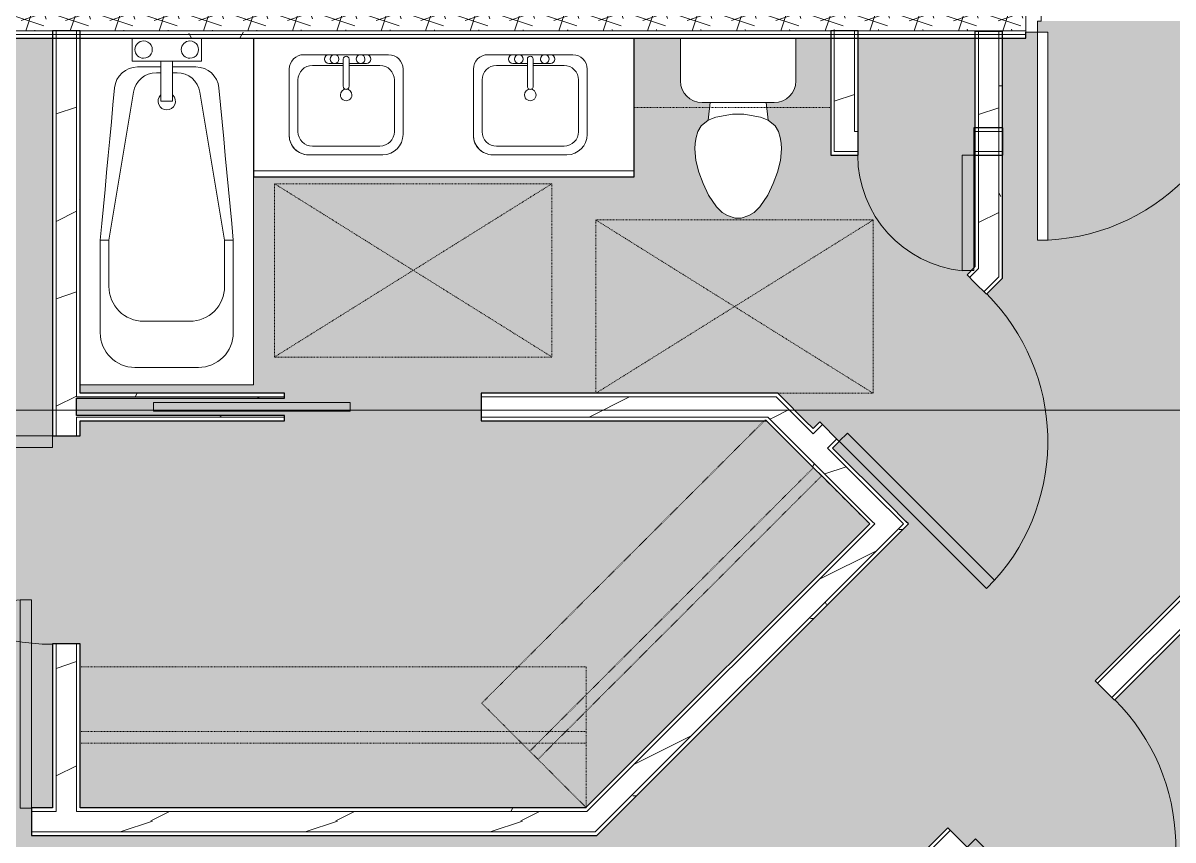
# Model space of a CAD drawing. Header units: inches. Extents: x -4830 to -242, y 9551 to 12925.
# Drawn here: x -3668.9 to -3470, y 10206.8 to 10348.2 of the extents above; entities that cross this region are included whole.
import ezdxf

# ---------------------------------------------------------------- set-up
doc = ezdxf.new("R2010")
doc.units = ezdxf.units.IN
doc.header["$MEASUREMENT"] = 0
doc.linetypes.add('Dash', pattern=[0.25, 0.125, -0.125])
for name, color, linetype, lineweight in [('0-1', 7, 'Continuous', 5), ('0-2', 7, 'Continuous', 9), ('A-AREA-PATT-1', 254, 'Continuous', 9), ('A-DOOR-1', 7, 'Continuous', 9), ('A-DOOR-2', 50, 'Continuous', 13), ('A-DOOR-FRAM-1', 50, 'Continuous', 13), ('A-GENM-HDLN-1', 7, 'Dash', 9), ('A-WALL-1', 250, 'Continuous', 25), ('A-WALL-2', 7, 'Continuous', 9), ('A-WALL-PATT-1', 7, 'Continuous', 9), ('A-WALL-PATT-2', 8, 'Continuous', 9), ('A-WALL-PATT-3', 253, 'Continuous', 9), ('G-ANNO-SYMB-2', 111, 'Continuous', 9), ('I-WALL-1', 250, 'Continuous', 25), ('P-SANR-FIXT-1', 7, 'Continuous', 9), ('Q-CASE-1', 250, 'Continuous', 25), ('Q-CASE-2', 7, 'Continuous', 9), ('Q-CASE-HDLN-1', 7, 'Dash', 9)]:
    doc.layers.add(name, color=color, linetype=linetype, lineweight=lineweight)
pattern_1 = [(0, (0, 0), (61.44, 15.36), [2.534, -43.546, 2.534, -43.546, -245.76]), (0, (0, 0), (61.44, 15.36), [-92.16, 2.534, -89.626, 2.534, -43.546, -107.52]), (0, (0, 0), (61.44, 15.36), [-230.4, 2.534, -28.186, 2.534, -74.266]), (120, (23.04, 7.68), (-44.02215, 45.5286), [2.534, -43.546, 2.534, -43.546, -245.76]), (120, (23.04, 7.68), (-44.02215, 45.5286), [-92.16, 2.534, -89.626, 2.534, -43.546, -107.52]), (120, (23.04, 7.68), (-44.02215, 45.5286), [-230.4, 2.534, -28.186, 2.534, -74.266]), (240, (30.72, 38.4), (-17.41785, -60.8886), [2.534, -43.546, 2.534, -43.546, -245.76]), (240, (30.72, 38.4), (-17.41785, -60.8886), [-92.16, 2.534, -89.626, 2.534, -43.546, -107.52]), (240, (30.72, 38.4), (-17.41785, -60.8886), [-230.4, 2.534, -28.186, 2.534, -74.266])]
pattern_2 = [(216.87, (12.795, 31.987), (95.9612857, 63.9749714), [15.994, -143.942]), (206.565, (31.987, 22.391), (-31.986981, -31.986924), [35.763, -35.763]), (198.435, (31.987, 6.397), (-63.974746, -31.987128), [20.231, -80.922])]

# ---------------------------------------------------------------- blocks, each defined once
blk = doc.blocks.new('Single-Flush - 36_ x 84_-1372839-FLOOR PLAN - 2ND FLOOR')
at = {"layer": 'A-DOOR-1'}
blk.add_arc((18, 2.37), 36.07, 93.1789, 180, dxfattribs=at)
at = {"layer": 'A-DOOR-2'}
for p, q in [((16, 2.37), (16, 38.39)), ((18, 38.39), (16, 38.39)), ((18, 2.37), (18, 38.39)), ((18, 2.37), (16, 2.37))]:
    blk.add_line(p, q, dxfattribs=at)
blk = doc.blocks.new('Bath Tub - Maestro - 60_x30_-1352617-FLOOR PLAN - 2ND FLOOR')
at = {"layer": 'P-SANR-FIXT-1'}
for p, q in [((60, 30), (24, 30)), ((60, 0), (60, 30)), ((35, 26.5), (51, 26.5)), ((35, 26.5), (35, 25)), ((35, 25), (9.35, 20.74)), ((43, 25), (35, 25)), ((4, 21), (0, 21)), ((4, 16), (4, 21)), ((5, 16), (5, 20.04)), ((57, 20.5), (57, 9.5)), ((49, 11), (49, 19)), ((4, 14), (4, 16)), ((4, 16), (10.94, 16)), ((6, 16.8), (6, 16)), ((10.94, 14), (10.94, 16)), ((4, 9), (4, 14)), ((10.94, 14), (4, 14)), ((5, 9.96), (5, 14)), ((6, 14), (6, 13.2)), ((0, 9), (4, 9)), ((9.35, 9.26), (35, 5)), ((35, 3.5), (35, 5)), ((35, 5), (43, 5)), ((51, 3.5), (35, 3.5))]:
    blk.add_line(p, q, dxfattribs=at)
at = {"layer": 'P-SANR-FIXT-1', "flags": 128}
for points in [[(8.63, 24.03), (11.56, 24.3), (14.49, 24.58), (17.42, 24.85), (20.35, 25.13), (23.28, 25.4), (26.21, 25.68), (29.14, 25.95), (32.07, 26.23), (35, 26.5)], [(35, 3.5), (32.07, 3.77), (29.14, 4.05), (26.21, 4.32), (23.28, 4.6), (20.35, 4.87), (17.42, 5.15), (14.49, 5.42), (11.56, 5.7), (8.63, 5.97)]]:
    blk.add_lwpolyline(points, dxfattribs=at)
at = {"layer": 'P-SANR-FIXT-1'}
for centre, radius, start, end in [((51, 20.5), 6, 360, 90), ((9, 20.04), 4, 95.3558, 180), ((43, 19), 6, 360, 90), ((2, 19), 1.5, 360, 180), ((10, 16.8), 4, 99.4223, 180), ((2, 19), 1.5, 180, 360), ((10.94, 15), 1.5, 360, 135), ((10.94, 15), 1.5, 225, 360), ((2, 11), 1.5, 360, 180), ((10, 13.2), 4, 180, 260.5777), ((2, 11), 1.5, 180, 360), ((9, 9.96), 4, 180, 264.6442), ((43, 11), 6, 270, 0), ((51, 9.5), 6, 270, 360)]:
    blk.add_arc(centre, radius, start, end, dxfattribs=at)
blk = doc.blocks.new('Toilet-Domestic-3D - Toilet-Domestic-3D-1372870-FLOOR PLAN - 2ND FLOOR')
at = {"layer": 'P-SANR-FIXT-1'}
for p, q in [((-1.87, 11.5), (-0.5, 12)), ((-0.5, 12), (0.5, 12)), ((0.5, 12), (1.87, 11.5)), ((-5.13, 8), (-3.74, 10)), ((-3.74, 10), (-2.74, 11)), ((-2.74, 11), (-1.87, 11.5)), ((1.87, 11.5), (2.74, 11)), ((2.74, 11), (3.74, 10)), ((3.74, 10), (5.13, 8)), ((-6.06, 6), (-5.13, 8)), ((5.13, 8), (6.06, 6)), ((-6.79, 4), (-6.06, 6)), ((6.06, 6), (6.79, 4)), ((-7.33, 1.99), (-6.79, 4)), ((6.79, 4), (7.33, 1.99)), ((-7.5, 0), (-7.33, 1.99)), ((7.33, 1.99), (7.5, 0)), ((-7.41, -1), (-7.5, 0)), ((-7.24, -2), (-7.41, -1)), ((7.41, -1), (7.24, -2)), ((7.5, 0), (7.41, -1)), ((-6.97, -3), (-7.24, -2)), ((-6.4, -4), (-6.97, -3)), ((6.97, -3), (6.4, -4)), ((7.24, -2), (6.97, -3)), ((-5.21, -5), (-6.4, -4)), ((-3.84, -5.5), (-5.21, -5)), ((-4.86, -8.02), (-5.21, -5)), ((-1, -6), (-3.84, -5.5)), ((3.84, -5.5), (1, -6)), ((5.21, -5), (3.84, -5.5)), ((4.86, -8.02), (5.21, -5)), ((6.4, -4), (5.21, -5)), ((1, -6), (-1, -6)), ((6.25, -8.02), (-6.25, -8.02)), ((-9.98, -11.75), (-9.98, -19.18)), ((9.98, -19.18), (9.98, -11.75))]:
    blk.add_line(p, q, dxfattribs=at)
for centre, start, end in [((-6.25, -11.75), 90, 180), ((6.25, -11.75), 0, 90)]:
    blk.add_arc(centre, 3.73, start, end, dxfattribs=at)
blk = doc.blocks.new('OD_CW_Upper Cabinet - OD_CW_Upper Cabinet-1867009-FLOOR PLAN - 2ND FLOOR')
at = {"layer": 'Q-CASE-HDLN-1'}
for p, q in [((34.74, 24), (0.74, 24)), ((0.74, 24), (0.74, 12)), ((34.74, 12), (34.74, 24)), ((0.74, 12), (34.74, 12))]:
    blk.add_line(p, q, dxfattribs=at)
blk = doc.blocks.new('M_Sink Vanity-Square - 500 x 440mm-1372835-FLOOR PLAN - 2ND FLOOR')
at = {"layer": 'P-SANR-FIXT-1'}
for p, q in [((-5.72, 10.23), (7.14, 10.23)), ((-5.72, 10.23), (7.14, 10.23)), ((-5.22, 8.73), (6.46, 8.73)), ((-9.22, -4.59), (-9.22, 6.73)), ((-9.22, -4.59), (-9.22, 6.73)), ((-7.72, -2.72), (-7.72, 6.23)), ((8.96, 6.23), (8.96, -2.72)), ((10.46, 6.91), (10.46, -4.59)), ((10.46, 6.91), (10.46, -4.59)), ((0.12, -6.33), (0.12, -1.59)), ((1.12, -6.33), (1.12, -1.59)), ((0.12, -5.22), (-5.22, -5.22)), ((-2.88, -5.59), (0.12, -5.59)), ((6.46, -5.22), (1.12, -5.22)), ((1.12, -5.59), (3.62, -5.59)), ((7.96, -7.09), (-6.72, -7.09)), ((7.96, -7.09), (-6.72, -7.09)), ((3.62, -7.09), (-2.88, -7.09))]:
    blk.add_line(p, q, dxfattribs=at)
for centre, radius, start, end in [((-5.72, 6.73), 3.5, 90, 180), ((-5.72, 6.73), 3.5, 90, 180), ((7.14, 6.91), 3.32, 0, 90), ((7.14, 6.91), 3.32, 360, 90), ((-5.22, 6.23), 2.5, 90, 180), ((6.46, 6.23), 2.5, 360, 90), ((0.62, -0.13), 1, 360, 180), ((0.62, -0.13), 1, 180, 0), ((0.62, -1.59), 0.5, 360, 180), ((-5.22, -2.72), 2.5, 180, 270), ((6.46, -2.72), 2.5, 270, 360), ((-6.72, -4.59), 2.5, 180, 270), ((-6.72, -4.59), 2.5, 180, 270), ((-2.88, -6.34), 0.75, 90, 270), ((-1.88, -6.34), 0.75, 360, 180), ((2.62, -6.34), 0.75, 0, 180), ((3.62, -6.34), 0.75, 270, 90), ((7.96, -4.59), 2.5, 270, 0), ((7.96, -4.59), 2.5, 270, 0), ((-1.88, -6.34), 0.75, 180, 0), ((0.62, -6.33), 0.5, 180, 0), ((2.62, -6.34), 0.75, 180, 0)]:
    blk.add_arc(centre, radius, start, end, dxfattribs=at)
blk = doc.blocks.new('OD_CW_Base Cabinet - OD_CW_Base Cabinet-1834232-FLOOR PLAN - 2ND FLOOR')
at = {"layer": 'Q-CASE-1'}
for p, q in [((0.74, 24), (0.74, 0)), ((66.57, 0), (66.57, 24)), ((0.74, 0), (66.57, 0))]:
    blk.add_line(p, q, dxfattribs=at)
at = {"layer": 'Q-CASE-2'}
for p, q in [((0.74, 1), (0.74, 24)), ((66.57, 24), (66.57, 1)), ((0.74, 0), (0.74, 1)), ((0.74, 1), (66.57, 1)), ((66.57, 1), (0.74, 1)), ((66.57, 0), (0.74, 0)), ((66.57, 1), (66.57, 0))]:
    blk.add_line(p, q, dxfattribs=at)
blk = doc.blocks.new('Pocket_Door_2385 - 34_ x 80_-1722045-FLOOR PLAN - 2ND FLOOR')
at = {"layer": 'A-DOOR-2'}
for p, q in [((-39.67, 0.75), (-39.67, -0.75)), ((-5.67, 0.75), (-39.67, 0.75)), ((-5.67, -0.75), (-5.67, 0.75)), ((-39.67, -0.75), (-5.67, -0.75))]:
    blk.add_line(p, q, dxfattribs=at)
blk = doc.blocks.new('OD_CW_Closet - OD_CW_Closet-1898209-FLOOR PLAN - 2ND FLOOR')
at = {"layer": 'Q-CASE-HDLN-1'}
for p, q in [((70.13, 24), (0.74, 24)), ((0.74, 24), (0.74, -1.51)), ((70.13, -1.51), (70.13, 24)), ((0.74, 12.24), (70.13, 12.24)), ((0.74, 10.24), (70.13, 10.24)), ((0.74, -1.51), (70.13, -1.51))]:
    blk.add_line(p, q, dxfattribs=at)
blk = doc.blocks.new('OD_CW_Closet - OD_CW_Closet-1898139-FLOOR PLAN - 2ND FLOOR')
at = {"layer": 'Q-CASE-HDLN-1'}
for p, q in [((88.29, 24), (0.74, 24)), ((0.74, 24), (0.74, -0.45)), ((88.29, -0.45), (88.29, 24)), ((0.74, 12.78), (88.29, 12.78)), ((0.74, 10.78), (88.29, 10.78)), ((0.74, -0.45), (88.29, -0.45))]:
    blk.add_line(p, q, dxfattribs=at)
blk = doc.blocks.new('ADA Clearances - 30_x48_-1721104-FLOOR PLAN - 2ND FLOOR')
at = {"layer": 'A-GENM-HDLN-1'}
for p, q in [((15, 24), (-15, -24)), ((-15, 24), (15, -24)), ((-15, -24), (-15, 24)), ((-15, 24), (15, 24)), ((15, 24), (15, -24)), ((15, -24), (-15, -24))]:
    blk.add_line(p, q, dxfattribs=at)
blk = doc.blocks.new('ADA Clearances - 30_x48_-V10-FLOOR PLAN - 2ND FLOOR')
at = {"layer": 'A-GENM-HDLN-1'}
for p, q in [((15, 24), (-15, -24)), ((-15, 24), (15, -24)), ((-15, 24), (15, 24)), ((15, 24), (15, -24)), ((-15, -24), (-15, -7.49)), ((15, -24), (-15, -24))]:
    blk.add_line(p, q, dxfattribs=at)
blk = doc.blocks.new('Single-Flush - CLOSET-1720256-FLOOR PLAN - 2ND FLOOR')
at = {"layer": 'A-DOOR-1'}
blk.add_arc((10, -2.38), 20.07, 180, 264.2799, dxfattribs=at)
at = {"layer": 'A-DOOR-2'}
for p, q in [((8, -2.38), (8, -22.34)), ((10, -2.38), (8, -2.38)), ((10, -2.38), (10, -22.34)), ((10, -22.34), (8, -22.34))]:
    blk.add_line(p, q, dxfattribs=at)
blk = doc.blocks.new('CTR - 1st Phase - Unit Layouts_rvt-1-FLOOR PLAN - 2ND FLOOR')
at = {"layer": 'A-WALL-PATT-1'}
h = blk.add_hatch(dxfattribs=at)
h.set_pattern_fill('FP_3', color=256, style=0, pattern_type=2)
h.set_pattern_definition(pattern_1)
h.paths.add_polyline_path([(-3659.7, 10211.71), (-3659.08, 10211.71), (-3659.08, 10240.74), (-3659.7, 10240.74), (-3659.7, 10211.74)], flags=0)
h.paths.add_polyline_path([(-3659.7, 10276.74), (-3659.08, 10276.74), (-3659.08, 10279.99), (-3659.7, 10279.99), (-3659.7, 10279.36)], flags=0)
h.paths.add_polyline_path([(-3659.7, 10283.49), (-3659.08, 10283.49), (-3659.08, 10345.59), (-3659.7, 10345.59), (-3659.7, 10285.59)], flags=0)
h = blk.add_hatch(dxfattribs=at)
h.set_pattern_fill('FP_3', color=256, style=0, pattern_type=2)
h.set_pattern_definition(pattern_1)
h.paths.add_polyline_path([(-3500.17, 10303.39), (-3499.55, 10304.01), (-3499.57, 10345.59), (-3500.17, 10345.59), (-3500.17, 10304.01)], flags=0)
h = blk.add_hatch(dxfattribs=at)
h.set_pattern_fill('FP_3', color=256, style=0, pattern_type=2)
h.set_pattern_definition(pattern_1)
h.paths.add_polyline_path([(-3653.44, 10283.49), (-3623.7, 10283.49), (-3623.7, 10284.11), (-3659.08, 10284.11), (-3659.08, 10283.49), (-3654.18, 10283.49)], flags=0)
h.paths.add_polyline_path([(-3538.65, 10283.49), (-3537.76, 10283.49), (-3538.39, 10284.11), (-3589.7, 10284.11), (-3589.7, 10283.49), (-3539.47, 10283.49)], flags=0)
h = blk.add_hatch(dxfattribs=at)
h.set_pattern_fill('FP_3', color=256, style=0, pattern_type=2)
h.set_pattern_definition(pattern_1)
h.paths.add_polyline_path([(-3522.5, 10261.51), (-3522.06, 10261.95), (-3539.47, 10279.36), (-3540.35, 10279.36), (-3530.38, 10269.39)], flags=0)
h = blk.add_hatch(dxfattribs=at)
h.set_pattern_fill('FP_3', color=256, style=0, pattern_type=2)
h.set_pattern_definition(pattern_1)
h.paths.add_polyline_path([(-3529.91, 10187.1), (-3508.54, 10208.48), (-3508.98, 10208.92), (-3529.91, 10187.98), (-3529.91, 10187.36)], flags=0)
h.paths.add_polyline_path([(-3483.08, 10233.93), (-3446.02, 10270.99), (-3446.02, 10271.87), (-3483.52, 10234.37)], flags=0)
h = blk.add_hatch(dxfattribs=at)
h.set_pattern_fill('FP_3', color=256, style=0, pattern_type=2)
h.set_pattern_definition(pattern_1)
h.paths.add_polyline_path([(-3569.96, 10207.59), (-3569.7, 10207.59), (-3515.78, 10261.51), (-3516.23, 10261.95), (-3570.59, 10207.59)], flags=0)
h = blk.add_hatch(dxfattribs=at)
h.set_pattern_fill('FP_3', color=256, style=0, pattern_type=2)
h.set_pattern_definition(pattern_1)
h.paths.add_polyline_path([(-3852.47, 10211.71), (-3703.45, 10211.71), (-3703.45, 10212.34), (-3852.47, 10212.34), (-3852.47, 10211.95)], flags=0)
h.paths.add_polyline_path([(-3667.45, 10211.71), (-3663.83, 10211.71), (-3663.83, 10212.34), (-3667.45, 10212.34), (-3667.45, 10212.07)], flags=0)
h = blk.add_hatch(dxfattribs=at)
h.set_pattern_fill('FP_3', color=256, style=0, pattern_type=2)
h.set_pattern_definition(pattern_1)
h.paths.add_polyline_path([(-3615.42, 10211.71), (-3572.3, 10211.71), (-3571.67, 10212.34), (-3659.08, 10212.34), (-3659.08, 10211.71), (-3635.78, 10211.71)], flags=0)
at = {"layer": 'A-WALL-PATT-2'}
h = blk.add_hatch(dxfattribs=at)
h.set_pattern_fill('FP_7', color=256, style=0, pattern_type=2)
h.set_pattern_definition(pattern_2)
h.paths.add_polyline_path([(-3663.2, 10208.21), (-3659.7, 10208.22), (-3659.7, 10240.74), (-3663.2, 10240.74), (-3663.2, 10208.25)], flags=0)
h.paths.add_polyline_path([(-3659.7, 10276.74), (-3659.7, 10345.59), (-3663.14, 10345.59), (-3663.2, 10346.2), (-3663.2, 10276.74)], flags=0)
h = blk.add_hatch(dxfattribs=at)
h.set_pattern_fill('FP_7', color=256, style=0, pattern_type=2)
h.set_pattern_definition(pattern_2)
h.paths.add_polyline_path([(-3528.63, 10325.93), (-3525.13, 10325.93), (-3525.13, 10345.59), (-3528.63, 10345.59)], flags=0)
h = blk.add_hatch(dxfattribs=at)
h.set_pattern_fill('FP_7', color=256, style=0, pattern_type=2)
h.set_pattern_definition(pattern_2)
h.paths.add_polyline_path([(-3502.76, 10301.69), (-3500.17, 10304.27), (-3500.17, 10345.59), (-3503.67, 10345.59), (-3503.67, 10302.61)], flags=0)
h = blk.add_hatch(dxfattribs=at)
h.set_pattern_fill('FP_7', color=256, style=0, pattern_type=2)
h.set_pattern_definition(pattern_2)
h.paths.add_polyline_path([(-3659.7, 10279.99), (-3623.7, 10279.99), (-3623.7, 10280.24), (-3659.7, 10280.24)], flags=0)
h.paths.add_polyline_path([(-3540.1, 10279.99), (-3535.15, 10279.99), (-3538.65, 10283.49), (-3589.7, 10283.49), (-3589.7, 10279.99), (-3540.35, 10279.99)], flags=0)
h.paths.add_polyline_path([(-3649.58, 10283.24), (-3623.7, 10283.24), (-3623.7, 10283.49), (-3659.7, 10283.49), (-3659.7, 10283.24), (-3650.62, 10283.24)], flags=0)
h = blk.add_hatch(dxfattribs=at)
h.set_pattern_fill('FP_7', color=256, style=0, pattern_type=2)
h.set_pattern_definition(pattern_2)
h.paths.add_polyline_path([(-3521.62, 10261.51), (-3519.14, 10263.98), (-3535.15, 10279.99), (-3540.1, 10279.99), (-3522.06, 10261.95)], flags=0)
h = blk.add_hatch(dxfattribs=at)
h.set_pattern_fill('FP_7', color=256, style=0, pattern_type=2)
h.set_pattern_definition(pattern_2)
h.paths.add_polyline_path([(-3526.41, 10185.65), (-3506.06, 10206), (-3508.54, 10208.48), (-3526.41, 10190.6), (-3526.41, 10186.28)], flags=0)
h.paths.add_polyline_path([(-3480.6, 10231.46), (-3445.4, 10266.7), (-3445.4, 10271.61), (-3483.08, 10233.93)], flags=0)
h = blk.add_hatch(dxfattribs=at)
h.set_pattern_fill('FP_7', color=256, style=0, pattern_type=2)
h.set_pattern_definition(pattern_2)
h.paths.add_polyline_path([(-3571.41, 10208.21), (-3569.96, 10208.21), (-3516.67, 10261.51), (-3519.16, 10263.96), (-3574.91, 10208.21), (-3571.67, 10208.21)], flags=0)
h = blk.add_hatch(dxfattribs=at)
h.set_pattern_fill('FP_7', color=256, style=0, pattern_type=2)
h.set_pattern_definition(pattern_2)
h.paths.add_polyline_path([(-3706.02, 10208.21), (-3703.45, 10208.21), (-3703.45, 10211.71), (-3852.47, 10211.71), (-3852.47, 10208.21), (-3728.61, 10208.21)], flags=0)
h.paths.add_polyline_path([(-3667.45, 10208.21), (-3663.2, 10208.25), (-3663.2, 10211.71), (-3667.45, 10211.71), (-3667.45, 10208.26)], flags=0)
h = blk.add_hatch(dxfattribs=at)
h.set_pattern_fill('FP_7', color=256, style=0, pattern_type=2)
h.set_pattern_definition(pattern_2)
h.paths.add_polyline_path([(-3574.91, 10208.21), (-3571.41, 10211.71), (-3659.7, 10211.71), (-3659.7, 10208.21), (-3575.8, 10208.21)], flags=0)
at = {"layer": 'A-WALL-1'}
for p, q in [((-3663.83, 10346.84), (-3663.83, 10276.74)), ((-3659.08, 10346.84), (-3663.83, 10346.84)), ((-3659.08, 10284.11), (-3659.08, 10346.84)), ((-3524.5, 10346.84), (-3529.25, 10346.84)), ((-3529.25, 10346.84), (-3529.25, 10325.31)), ((-3524.5, 10330.06), (-3524.5, 10346.84)), ((-3504.3, 10346.7), (-3504.3, 10305.98)), ((-3499.55, 10346.7), (-3504.3, 10346.7)), ((-3499.55, 10304.01), (-3499.55, 10346.7)), ((-3524.49, 10330.06), (-3524.5, 10330.06)), ((-3524.49, 10325.31), (-3524.49, 10330.06)), ((-3499.45, 10330.06), (-3504.49, 10330.06)), ((-3504.49, 10330.06), (-3504.49, 10325.31)), ((-3499.45, 10325.31), (-3499.45, 10330.06)), ((-3529.25, 10325.31), (-3528.63, 10325.31)), ((-3528.63, 10325.31), (-3524.5, 10325.31)), ((-3524.5, 10325.31), (-3524.49, 10325.31)), ((-3504.49, 10325.31), (-3499.45, 10325.31)), ((-3504.3, 10305.98), (-3505.67, 10304.61)), ((-3505.67, 10304.61), (-3504.3, 10303.23)), ((-3504.3, 10303.23), (-3502.31, 10301.25)), ((-3502.31, 10301.25), (-3499.55, 10304.01)), ((-3659.7, 10280.24), (-3659.7, 10283.24)), ((-3659.7, 10283.24), (-3659.08, 10283.24)), ((-3623.7, 10284.11), (-3659.08, 10284.11)), ((-3659.08, 10283.24), (-3623.7, 10283.24)), ((-3623.7, 10283.24), (-3623.7, 10284.11)), ((-3538.39, 10284.11), (-3589.7, 10284.11)), ((-3589.7, 10284.11), (-3589.7, 10279.36)), ((-3537.76, 10283.49), (-3538.39, 10284.11)), ((-3533.64, 10279.36), (-3537.76, 10283.49)), ((-3659.08, 10280.24), (-3659.7, 10280.24)), ((-3623.7, 10280.24), (-3659.08, 10280.24)), ((-3659.08, 10276.74), (-3659.08, 10279.36)), ((-3659.08, 10279.36), (-3623.7, 10279.36)), ((-3623.7, 10279.36), (-3623.7, 10280.24)), ((-3589.7, 10279.36), (-3540.35, 10279.36)), ((-3540.35, 10279.36), (-3522.5, 10261.51)), ((-3532.28, 10278), (-3533.64, 10279.36)), ((-3531.13, 10279.15), (-3532.28, 10278)), ((-3527.77, 10275.79), (-3531.13, 10279.15)), ((-3663.83, 10276.74), (-3659.08, 10276.74)), ((-3528.92, 10274.64), (-3527.77, 10275.79)), ((-3519.14, 10264.87), (-3528.92, 10274.64)), ((-3446.02, 10271.87), (-3483.52, 10234.37)), ((-3516.23, 10261.95), (-3519.14, 10264.87)), ((-3522.5, 10261.51), (-3571.67, 10212.34)), ((-3569.7, 10207.59), (-3515.78, 10261.51)), ((-3515.78, 10261.51), (-3516.23, 10261.95)), ((-3480.16, 10231.02), (-3463.28, 10247.89)), ((-3663.83, 10240.74), (-3663.83, 10212.34)), ((-3659.08, 10240.74), (-3663.83, 10240.74)), ((-3659.08, 10212.34), (-3659.08, 10240.74)), ((-3483.52, 10234.37), (-3480.16, 10231.02)), ((-3663.83, 10212.34), (-3667.45, 10212.34)), ((-3667.45, 10212.34), (-3667.45, 10207.59)), ((-3571.67, 10212.34), (-3659.08, 10212.34)), ((-3508.98, 10208.92), (-3525.79, 10192.11)), ((-3505.62, 10205.56), (-3508.98, 10208.92)), ((-3667.45, 10207.59), (-3663.83, 10207.59)), ((-3663.83, 10207.59), (-3663.2, 10207.59)), ((-3663.2, 10207.59), (-3659.08, 10207.59)), ((-3659.08, 10207.59), (-3576.42, 10207.59)), ((-3576.42, 10207.59), (-3570.59, 10207.59)), ((-3570.59, 10207.59), (-3569.7, 10207.59))]:
    blk.add_line(p, q, dxfattribs=at)
at = {"layer": 'A-WALL-2'}
for p, q in [((-3663.2, 10276.74), (-3663.2, 10346.84)), ((-3659.7, 10283.49), (-3659.7, 10346.84)), ((-3528.63, 10346.84), (-3528.63, 10325.93)), ((-3525.13, 10346.84), (-3525.13, 10329.43)), ((-3503.67, 10305.72), (-3503.67, 10346.7)), ((-3500.17, 10304.27), (-3500.17, 10346.7)), ((-3525.13, 10329.43), (-3524.5, 10329.43)), ((-3524.5, 10329.43), (-3525.13, 10329.43)), ((-3524.5, 10329.43), (-3524.49, 10329.43)), ((-3504.49, 10329.43), (-3499.45, 10329.43)), ((-3525.13, 10325.93), (-3528.63, 10325.93)), ((-3524.5, 10325.93), (-3525.13, 10325.93)), ((-3524.5, 10325.93), (-3524.49, 10325.93)), ((-3504.49, 10325.93), (-3499.45, 10325.93)), ((-3505.23, 10304.17), (-3504.3, 10305.1)), ((-3503.67, 10305.72), (-3504.3, 10305.1)), ((-3500.17, 10304.27), (-3502.76, 10301.69)), ((-3659.08, 10283.49), (-3659.7, 10283.49)), ((-3659.08, 10283.49), (-3623.7, 10283.49)), ((-3589.7, 10283.49), (-3538.65, 10283.49)), ((-3538.65, 10283.49), (-3535.15, 10279.99)), ((-3659.7, 10276.74), (-3659.7, 10279.99)), ((-3659.08, 10279.99), (-3659.7, 10279.99)), ((-3659.08, 10279.99), (-3623.7, 10279.99)), ((-3589.7, 10279.99), (-3540.1, 10279.99)), ((-3540.1, 10279.99), (-3539.47, 10279.36)), ((-3539.47, 10279.36), (-3522.06, 10261.95)), ((-3535.15, 10279.99), (-3534.52, 10279.36)), ((-3534.52, 10279.36), (-3532.28, 10277.12)), ((-3532.28, 10277.12), (-3531.83, 10277.56)), ((-3531.83, 10277.56), (-3530.69, 10278.71)), ((-3529.36, 10275.09), (-3528.21, 10276.23)), ((-3529.8, 10274.64), (-3529.36, 10275.09)), ((-3529.8, 10274.64), (-3519.58, 10264.43)), ((-3446.02, 10270.99), (-3483.08, 10233.93)), ((-3519.58, 10264.43), (-3519.14, 10263.98)), ((-3519.14, 10263.98), (-3516.67, 10261.51)), ((-3571.41, 10211.71), (-3521.62, 10261.51)), ((-3569.96, 10208.21), (-3516.67, 10261.51)), ((-3522.06, 10261.95), (-3521.62, 10261.51)), ((-3463.28, 10248.78), (-3480.6, 10231.46)), ((-3663.2, 10211.71), (-3663.2, 10240.74)), ((-3659.7, 10211.71), (-3659.7, 10240.74)), ((-3667.45, 10211.71), (-3663.83, 10211.71)), ((-3663.2, 10211.71), (-3663.83, 10211.71)), ((-3659.08, 10211.71), (-3659.7, 10211.71)), ((-3572.3, 10211.71), (-3659.08, 10211.71)), ((-3571.41, 10211.71), (-3572.3, 10211.71)), ((-3667.45, 10208.21), (-3663.83, 10208.21)), ((-3663.2, 10208.21), (-3663.83, 10208.21)), ((-3659.7, 10208.21), (-3663.2, 10208.21)), ((-3659.08, 10208.21), (-3659.7, 10208.21)), ((-3575.8, 10208.21), (-3659.08, 10208.21)), ((-3574.91, 10208.21), (-3575.8, 10208.21)), ((-3569.96, 10208.21), (-3574.91, 10208.21)), ((-3508.54, 10208.48), (-3525.79, 10191.23))]:
    blk.add_line(p, q, dxfattribs=at)
at = {"layer": '0-2'}
for name, p, rotation in [('Bath Tub - Maestro - 60_x30_-1352617-FLOOR PLAN - 2ND FLOOR', (-3659.08, 10345.59), 270.0000000000172), ('Toilet-Domestic-3D - Toilet-Domestic-3D-1372870-FLOOR PLAN - 2ND FLOOR', (-3545.25, 10326.41), 180), ('M_Sink Vanity-Square - 500 x 440mm-1372835-FLOOR PLAN - 2ND FLOOR', (-3612.43, 10335.62), 180), ('M_Sink Vanity-Square - 500 x 440mm-1372835-FLOOR PLAN - 2ND FLOOR', (-3580.58, 10335.62), 180), ('ADA Clearances - 30_x48_-1721104-FLOOR PLAN - 2ND FLOOR', (-3601.45, 10305.39), 90.0000000000052), ('ADA Clearances - 30_x48_-V10-FLOOR PLAN - 2ND FLOOR', (-3545.88, 10299.11), 90.00000000000244), ('Single-Flush - 36_ x 84_-1372839-FLOOR PLAN - 2ND FLOOR', (-3516.72, 10290.2), 225.0000000000024), ('OD_CW_Closet - OD_CW_Closet-1898209-FLOOR PLAN - 2ND FLOOR', (-3538.95, 10279), 225.0000000000065), ('Single-Flush - 36_ x 84_-1372839-FLOOR PLAN - 2ND FLOOR', (-3661.45, 10258.74), 90.00000000000318), ('OD_CW_Closet - OD_CW_Closet-1898139-FLOOR PLAN - 2ND FLOOR', (-3570.79, 10236.34), 180), ('Single-Flush - 36_ x 84_-1372839-FLOOR PLAN - 2ND FLOOR', (-3494.57, 10219.97), 225.000000000005)]:
    blk.add_blockref(name, p, dxfattribs=dict(at, rotation=rotation))
for name, p in [('OD_CW_Base Cabinet - OD_CW_Base Cabinet-1834232-FLOOR PLAN - 2ND FLOOR', (-3629.82, 10321.59)), ('OD_CW_Upper Cabinet - OD_CW_Upper Cabinet-1867009-FLOOR PLAN - 2ND FLOOR', (-3563.99, 10321.59)), ('Single-Flush - CLOSET-1720256-FLOOR PLAN - 2ND FLOOR', (-3514.49, 10327.68)), ('Pocket_Door_2385 - 34_ x 80_-1722045-FLOOR PLAN - 2ND FLOOR', (-3606.7, 10281.74)), ('Single-Flush - 36_ x 84_-1372839-FLOOR PLAN - 2ND FLOOR', (-3685.45, 10209.96))]:
    blk.add_blockref(name, p, dxfattribs=at)
blk = doc.blocks.new('HOLLOW METAL - UNIT DOOR-1759293-FLOOR PLAN - 2ND FLOOR')
at = {"layer": 'A-DOOR-1'}
blk.add_arc((18, 2.25), 36, 90, 180, dxfattribs=at)
at = {"layer": 'A-DOOR-2'}
for p, q in [((18, 38.25), (16.25, 38.25)), ((16.25, 38.25), (16.25, 2.25)), ((18, 2.25), (18, 38.25)), ((16.25, 2.25), (18, 2.25))]:
    blk.add_line(p, q, dxfattribs=at)
at = {"layer": 'A-DOOR-FRAM-1'}
for p, q in [((-18, 2.25), (-20, 2.25)), ((-20, 2.25), (-20, -3.5)), ((-18, 0.3125), (-18, 2.25)), ((18, 2.25), (18, 0.3125)), ((20, 2.25), (18, 2.25)), ((20, -3.5), (20, 2.25)), ((-17.375, 0.3125), (-18, 0.3125)), ((-17.375, -1.5625), (-17.375, 0.3125)), ((18, 0.3125), (17.375, 0.3125)), ((17.375, 0.3125), (17.375, -1.5625)), ((-18, -3.5), (-18, -1.5625)), ((-18, -1.5625), (-17.375, -1.5625)), ((17.375, -1.5625), (18, -1.5625)), ((18, -1.5625), (18, -3.5)), ((-20, -3.5), (-18, -3.5)), ((18, -3.5), (20, -3.5))]:
    blk.add_line(p, q, dxfattribs=at)
blk = doc.blocks.new('CTR - 1st Phase - Common Walls_rvt-1-FLOOR PLAN - 2ND FLOOR')
at = {"layer": 'A-AREA-PATT-1'}
h = blk.add_hatch(color=256, dxfattribs=at)
h.paths.add_polyline_path([(-3493.47, 10346.59), (-3491.72, 10346.59), (-3491.72, 10310.59), (-3493.47, 10310.59), (-3493.47, 10329.74)], flags=0)
h.paths.add_polyline_path([(-3846.51, 9989.06), (-3554.54, 9989.06), (-3554.54, 10123.84), (-3562.54, 10123.84), (-3562.54, 10159.59), (-3554.54, 10159.59), (-3554.54, 10164.34), (-3530.54, 10164.34), (-3530.54, 10187.36), (-3508.98, 10208.92), (-3505.62, 10205.56), (-3508.18, 10203), (-3487.57, 10182.39), (-3487.57, 10171.74), (-3486.82, 10171.74), (-3486.82, 10169.24), (-3487.57, 10169.24), (-3487.57, 10137.99), (-3488.95, 10137.99), (-3488.95, 10108.99), (-3487.57, 10108.99), (-3487.57, 10108.74), (-3486.82, 10108.74), (-3486.82, 10103.74), (-3487.57, 10103.74), (-3487.57, 10078.49), (-3488.95, 10078.49), (-3488.95, 10055.49), (-3487.57, 10055.49), (-3487.57, 10055.24), (-3486.82, 10055.24), (-3486.82, 10052.74), (-3487.57, 10052.74), (-3487.57, 9989.06), (-3341.72, 9989.06), (-3341.72, 10229.52), (-3373.9, 10229.52), (-3373.9, 10234.27), (-3365.72, 10234.27), (-3365.72, 10304.19), (-3341.72, 10304.19), (-3341.72, 10312.21), (-3349.45, 10312.21), (-3350.41, 10312.34), (-3351.31, 10312.71), (-3352.08, 10313.3), (-3352.68, 10314.08), (-3353.05, 10314.97), (-3353.18, 10315.94), (-3353.18, 10317.33), (-3356.2, 10316.98), (-3357.2, 10315.79), (-3358.2, 10315.22), (-3359.71, 10314.86), (-3361.2, 10314.69), (-3363.19, 10314.86), (-3365.72, 10315.59), (-3367.2, 10316.13), (-3369.2, 10317.06), (-3371.2, 10318.45), (-3372.2, 10319.45), (-3372.8, 10320.6), (-3373.2, 10321.69), (-3373.2, 10322.69), (-3372.7, 10324.06), (-3372.2, 10324.93), (-3371.2, 10325.93), (-3369.2, 10327.32), (-3367.2, 10328.25), (-3365.2, 10328.98), (-3363.19, 10329.51), (-3361.2, 10329.69), (-3359.71, 10329.51), (-3359.2, 10329.42), (-3358.2, 10329.16), (-3357.2, 10328.59), (-3356.2, 10327.4), (-3353.18, 10327.05), (-3353.18, 10328.44), (-3353.05, 10329.4), (-3352.68, 10330.3), (-3352.08, 10331.07), (-3351.31, 10331.67), (-3350.41, 10332.04), (-3349.45, 10332.16), (-3341.72, 10332.16), (-3341.72, 10340.19), (-3346.47, 10340.19), (-3346.47, 10344.94), (-3341.72, 10344.94), (-3341.72, 10376.14), (-3371.77, 10376.14), (-3371.77, 10344.94), (-3366.47, 10344.94), (-3366.47, 10340.19), (-3376.52, 10340.19), (-3376.52, 10376.14), (-3412.52, 10376.14), (-3412.52, 10266.19), (-3417.27, 10266.19), (-3417.27, 10268.11), (-3441.27, 10268.11), (-3441.27, 10262.98), (-3415.27, 10262.98), (-3415.27, 10237.98), (-3441.27, 10237.98), (-3441.27, 10234.27), (-3417.27, 10234.27), (-3417.27, 10236.19), (-3412.52, 10236.19), (-3412.52, 10234.27), (-3409.9, 10234.27), (-3409.9, 10229.52), (-3444.91, 10229.52), (-3463.28, 10247.89), (-3480.16, 10231.02), (-3483.52, 10234.37), (-3446.02, 10271.87), (-3446.02, 10275.91), (-3446.77, 10275.91), (-3446.77, 10278.41), (-3446.02, 10278.41), (-3446.02, 10309.66), (-3444.65, 10309.66), (-3444.65, 10338.66), (-3446.02, 10338.66), (-3446.02, 10338.91), (-3446.77, 10338.91), (-3446.77, 10341.41), (-3446.02, 10341.41), (-3446.02, 10345.59), (-3455.47, 10345.59), (-3455.47, 10346.59), (-3457.47, 10346.59), (-3457.47, 10348.53), (-3493.47, 10348.53), (-3493.47, 10346.59), (-3495.47, 10346.59), (-3495.47, 10345.59), (-3499.55, 10345.59), (-3499.55, 10330.06), (-3499.45, 10330.06), (-3499.45, 10325.31), (-3499.55, 10325.31), (-3499.55, 10304.01), (-3502.31, 10301.25), (-3505.67, 10304.61), (-3504.3, 10305.98), (-3504.3, 10325.31), (-3504.49, 10325.31), (-3504.49, 10330.06), (-3504.3, 10330.06), (-3504.3, 10345.59), (-3524.5, 10345.59), (-3524.5, 10325.31), (-3529.25, 10325.31), (-3529.25, 10345.59), (-3535.28, 10345.59), (-3535.28, 10338.16), (-3535.4, 10337.2), (-3535.78, 10336.3), (-3536.37, 10335.53), (-3537.14, 10334.94), (-3538.04, 10334.56), (-3539.63, 10334.44), (-3540.39, 10334.44), (-3540.04, 10331.41), (-3538.85, 10330.41), (-3538.28, 10329.41), (-3537.87, 10327.58), (-3537.75, 10326.41), (-3537.93, 10324.42), (-3538.46, 10322.41), (-3539.47, 10319.82), (-3540.35, 10318.08), (-3541.51, 10316.41), (-3542.51, 10315.41), (-3543.38, 10314.91), (-3544.75, 10314.41), (-3545.75, 10314.41), (-3547.13, 10314.91), (-3547.99, 10315.41), (-3548.99, 10316.41), (-3550.38, 10318.41), (-3551.38, 10320.6), (-3552.04, 10322.41), (-3552.58, 10324.42), (-3552.75, 10326.41), (-3552.58, 10327.9), (-3552.49, 10328.41), (-3552.22, 10329.41), (-3551.65, 10330.41), (-3550.46, 10331.41), (-3550.11, 10334.44), (-3551.5, 10334.44), (-3552.47, 10334.56), (-3553.37, 10334.94), (-3554.28, 10335.71), (-3554.73, 10336.3), (-3555.1, 10337.2), (-3555.23, 10338.16), (-3555.23, 10345.59), (-3563.25, 10345.59), (-3563.25, 10321.59), (-3629.08, 10321.59), (-3629.08, 10285.59), (-3659.08, 10285.59), (-3659.08, 10284.11), (-3623.7, 10284.11), (-3623.7, 10283.24), (-3659.7, 10283.23), (-3659.7, 10280.24), (-3623.7, 10280.24), (-3623.7, 10279.36), (-3659.08, 10279.36), (-3659.08, 10276.74), (-3663.83, 10276.74), (-3663.83, 10345.59), (-3709.91, 10345.59), (-3709.91, 10265.59), (-3787.91, 10265.59), (-3787.91, 10345.59), (-3851.85, 10345.59), (-3851.85, 10212.34), (-3703.45, 10212.34), (-3703.45, 10207.59), (-3851.85, 10207.59), (-3851.85, 10204.21), (-3855.22, 10204.21), (-3855.22, 10166.19), (-3851.85, 10166.19), (-3851.85, 9989.06), (-3846.56, 9989.06)], flags=0)
h.paths.add_polyline_path([(-3495.3, 9989.06), (-3492.32, 9989.06), (-3492.32, 10016.24), (-3493.95, 10016.24), (-3493.95, 10020.99), (-3492.32, 10020.99), (-3492.32, 10052.74), (-3493.07, 10052.74), (-3493.07, 10055.24), (-3492.32, 10055.24), (-3492.32, 10055.49), (-3490.32, 10055.49), (-3490.32, 10080.49), (-3488.95, 10080.49), (-3488.95, 10103.49), (-3492.32, 10103.49), (-3492.32, 10103.74), (-3493.07, 10103.74), (-3493.07, 10108.74), (-3492.32, 10108.74), (-3492.32, 10108.99), (-3490.32, 10108.99), (-3490.32, 10139.99), (-3488.95, 10139.99), (-3488.95, 10168.99), (-3492.32, 10168.99), (-3492.32, 10169.24), (-3493.07, 10169.24), (-3493.07, 10171.74), (-3492.32, 10171.74), (-3492.32, 10180.42), (-3511.54, 10199.64), (-3525.79, 10185.39), (-3525.79, 10020.99), (-3523.95, 10020.99), (-3523.95, 10016.24), (-3525.79, 10016.24), (-3525.79, 9989.06), (-3523.54, 9989.06), (-3523.54, 10013.31), (-3513.85, 10013.35), (-3513.79, 10013.81), (-3513.72, 10013.81), (-3513.72, 10013.31), (-3497.18, 10013.35), (-3497.1, 10013.81), (-3496.65, 10013.81), (-3496.65, 10013.31), (-3495.54, 10013.31), (-3495.54, 9989.06)], flags=0)
h.paths.add_polyline_path([(-3728.01, 9990.92), (-3799.01, 9990.92), (-3799.01, 10007.04), (-3781.01, 10007.04), (-3781.01, 10003.04), (-3745.01, 10003.04), (-3745.01, 10007.04), (-3727.01, 10007.04), (-3727.01, 9990.92)], flags=0)
h.paths.add_polyline_path([(-3354.82, 9999.98), (-3361.45, 9999.98), (-3361.45, 10017.98), (-3343.45, 10017.98), (-3343.45, 9999.98), (-3345.61, 9999.98)], flags=0)
h.paths.add_polyline_path([(-3705.43, 10003.99), (-3705.43, 10009.99), (-3706.43, 10009.99), (-3706.43, 10045.99), (-3705.43, 10045.99), (-3705.43, 10051.99), (-3670.43, 10051.99), (-3670.43, 10003.99), (-3677.93, 10003.99)], flags=0)
h.paths.add_polyline_path([(-3828.14, 10003.99), (-3850.56, 10003.99), (-3850.56, 10051.99), (-3815.56, 10051.99), (-3815.56, 10045.99), (-3814.56, 10045.99), (-3814.56, 10009.99), (-3815.56, 10009.99), (-3815.56, 10003.99), (-3824.32, 10003.99)], flags=0)
h.paths.add_polyline_path([(-3354.82, 10021.98), (-3422.95, 10021.98), (-3422.95, 10099.98), (-3342.95, 10099.98), (-3342.95, 10021.98), (-3346.61, 10021.98)], flags=0)
h.paths.add_polyline_path([(-3596.54, 10031.06), (-3632.54, 10031.06), (-3632.54, 10044.78), (-3641.31, 10044.78), (-3641.31, 10061.28), (-3632.54, 10061.28), (-3632.54, 10072.78), (-3641.31, 10072.78), (-3641.31, 10089.28), (-3632.54, 10089.28), (-3632.54, 10104), (-3641.31, 10104), (-3641.31, 10120.5), (-3632.54, 10120.5), (-3632.54, 10132), (-3641.31, 10132), (-3641.31, 10148.5), (-3632.54, 10148.5), (-3632.54, 10159.59), (-3596.54, 10159.59), (-3596.54, 10096.33), (-3594.3, 10096.27), (-3594.16, 10096.13), (-3594.14, 10095.23), (-3593.91, 10095.23), (-3593.91, 10092.61), (-3593.66, 10092.61), (-3593.66, 10092.02), (-3593.91, 10092.02), (-3593.91, 10091.43), (-3593.66, 10091.43), (-3593.66, 10090.84), (-3593.91, 10090.84), (-3593.91, 10090.25), (-3593.66, 10090.16), (-3593.66, 10089.66), (-3593.91, 10089.66), (-3593.91, 10089.07), (-3593.66, 10089.07), (-3593.66, 10088.48), (-3593.91, 10088.48), (-3593.91, 10078.99), (-3593.66, 10078.99), (-3593.66, 10077.28), (-3593.91, 10077.28), (-3593.91, 10073.42), (-3594.16, 10073.42), (-3594.16, 10072.52), (-3594.36, 10072.33), (-3596.54, 10072.33), (-3596.54, 10054)], flags=0)
h.paths.add_polyline_path([(-3795.5, 10055.32), (-3795.5, 10056.32), (-3801.5, 10056.32), (-3801.5, 10091.32), (-3717.5, 10091.32), (-3717.5, 10056.32), (-3723.5, 10056.32), (-3723.5, 10055.32)], flags=0)
h.paths.add_polyline_path([(-3361.45, 10101.91), (-3361.45, 10119.91), (-3343.45, 10119.91), (-3343.45, 10101.91), (-3354.82, 10101.91)], flags=0)
h.paths.add_polyline_path([(-3532.54, 10123.84), (-3530.54, 10123.84), (-3530.54, 10159.59), (-3532.54, 10159.59), (-3532.54, 10125.13)], flags=0)
h.paths.add_polyline_path([(-3659.7, 10207.59), (-3667.45, 10207.59), (-3667.45, 10212.34), (-3663.83, 10212.34), (-3663.83, 10240.74), (-3659.08, 10240.74), (-3659.08, 10212.34), (-3571.67, 10212.34), (-3522.5, 10261.51), (-3540.35, 10279.36), (-3589.7, 10279.36), (-3589.7, 10284.11), (-3538.39, 10284.11), (-3532.28, 10278), (-3531.13, 10279.15), (-3527.77, 10275.79), (-3528.92, 10274.64), (-3515.78, 10261.51), (-3569.7, 10207.59), (-3659.08, 10207.59)], flags=0)
h.paths.add_polyline_path([(-3446.02, 10237.35), (-3446.02, 10265.15), (-3459.92, 10251.25), (-3448.78, 10240.1)], flags=0)
h.paths.add_polyline_path([(-3441.27, 10272.86), (-3417.27, 10272.86), (-3417.27, 10345.59), (-3441.27, 10345.59), (-3441.27, 10341.41), (-3440.52, 10341.41), (-3440.52, 10338.91), (-3441.27, 10338.91), (-3441.27, 10338.66), (-3443.27, 10338.66), (-3443.27, 10307.66), (-3444.65, 10307.66), (-3444.65, 10278.66), (-3441.27, 10278.66), (-3441.27, 10278.41), (-3440.52, 10278.41), (-3440.52, 10275.91), (-3441.27, 10275.91)], flags=0)
h.paths.add_polyline_path([(-3705.91, 10327.09), (-3705.91, 10345.09), (-3687.91, 10345.09), (-3687.91, 10327.09)], flags=0)
h.paths.add_polyline_path([(-3807.84, 10327.09), (-3807.84, 10345.09), (-3789.84, 10345.09), (-3789.84, 10327.09)], flags=0)
at = {"layer": 'A-WALL-PATT-1'}
h = blk.add_hatch(dxfattribs=at)
h.set_pattern_fill('FP_3', color=256, style=0, pattern_type=2)
h.set_pattern_definition(pattern_1)
h.paths.add_polyline_path([(-3417.27, 10346.21), (-3417.24, 10346.83), (-3441.9, 10346.84), (-3441.9, 10346.21), (-3418.52, 10346.21)], flags=0)
h.paths.add_polyline_path([(-3495.47, 10346.21), (-3495.47, 10346.84), (-3663.2, 10346.84), (-3663.17, 10346.21), (-3495.86, 10346.21)], flags=0)
h.paths.add_polyline_path([(-3709.91, 10346.21), (-3663.2, 10346.21), (-3663.2, 10346.84), (-3852.47, 10346.84), (-3852.47, 10346.21), (-3733.02, 10346.21)], flags=0)
h.paths.add_polyline_path([(-3445.4, 10346.21), (-3445.4, 10346.84), (-3455.47, 10346.84), (-3455.47, 10346.21)], flags=0)
h = blk.add_hatch(dxfattribs=at)
h.set_pattern_fill('FP_3', color=256, style=0, pattern_type=2)
h.set_pattern_definition(pattern_1)
h.paths.add_polyline_path([(-3663.14, 10345.59), (-3495.47, 10345.59), (-3495.47, 10346.21), (-3663.17, 10346.2), (-3663.15, 10345.92)], flags=0)
h.paths.add_polyline_path([(-3846.51, 10345.59), (-3663.2, 10345.59), (-3663.2, 10346.21), (-3852.47, 10346.2), (-3852.47, 10345.59)], flags=0)
h.paths.add_polyline_path([(-3425.06, 10345.59), (-3417.27, 10345.59), (-3417.27, 10346.21), (-3441.9, 10346.21), (-3441.9, 10345.59)], flags=0)
h.paths.add_polyline_path([(-3455.47, 10345.59), (-3445.4, 10345.59), (-3445.4, 10346.21), (-3455.47, 10346.21)], flags=0)
at = {"layer": 'A-WALL-PATT-3'}
h = blk.add_hatch(dxfattribs=at)
h.set_pattern_fill('FP_28', color=256, style=0, pattern_type=2)
h.set_pattern_definition([(161.57, (0.96, 0.96), (-7.6802237, -0.0009796), [0, -54.643, 6.067, 0]), (18.43, (-0.96, 0.96), (-7.6802237, 0.0009796), [0, -54.643, 6.067, 0]), (108.43, (0.96, 0.96), (3.8382953, -19.2013653), [18.211, -42.499]), (71.57, (-0.96, 0.96), (3.8382953, 19.2013653), [18.211, -42.499])])
h.paths.add_polyline_path([(-3732.47, 10346.84), (-3495.47, 10346.84), (-3495.47, 10350.34), (-3852.47, 10350.34), (-3852.47, 10346.84), (-3740.89, 10346.84)], flags=0)
h.paths.add_polyline_path([(-3418.52, 10346.84), (-3417.27, 10346.84), (-3417.27, 10350.34), (-3455.47, 10350.34), (-3455.47, 10346.84), (-3425.06, 10346.84)], flags=0)
at = {"layer": 'A-WALL-2'}
for p, q in [((-3495.47, 10346.84), (-3852.47, 10346.84)), ((-3495.47, 10346.21), (-3852.47, 10346.21))]:
    blk.add_line(p, q, dxfattribs=at)
at = {"layer": 'I-WALL-1'}
for p, q in [((-3852.47, 10345.59), (-3495.47, 10345.59)), ((-3495.47, 10345.59), (-3495.47, 10346.59))]:
    blk.add_line(p, q, dxfattribs=at)
at = {"layer": '0-2', "rotation": 180}
blk.add_blockref('HOLLOW METAL - UNIT DOOR-1759293-FLOOR PLAN - 2ND FLOOR', (-3475.47, 10348.84), dxfattribs=at)

msp = doc.modelspace()

# ---------------------------------------------------------------- linework, layer by layer
at = {"layer": 'G-ANNO-SYMB-2'}
msp.add_line((-357.4311, 10281.1926), (-4107.5071, 10281.1926), dxfattribs=at)

# ---------------------------------------------------------------- block references
at = {"layer": '0-1'}
for name in ['CTR - 1st Phase - Common Walls_rvt-1-FLOOR PLAN - 2ND FLOOR', 'CTR - 1st Phase - Unit Layouts_rvt-1-FLOOR PLAN - 2ND FLOOR']:
    msp.add_blockref(name, (0, 0), dxfattribs=at)

doc.saveas('drawing.dxf')
